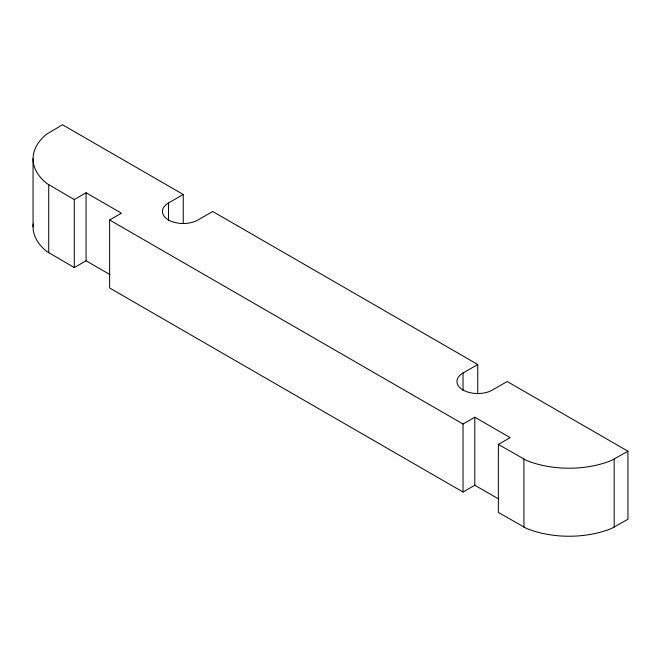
<?xml version="1.0" encoding="UTF-8"?>
<svg xmlns="http://www.w3.org/2000/svg" width="661" height="661" viewBox="0 0 661 661"><rect width="100%" height="100%" fill="white"/><g stroke="black" fill="none" stroke-linecap="round" stroke-linejoin="round"><path stroke-width="0.99" d="M183.246 223.327L183.246 194.474L62.498 124.764L46.675 134.133A73.627 42.511 0 0 0 46.675 183.403L74.28 199.572L86.062 192.772L121.401 213.181L109.619 219.981L109.619 287.989L463.031 492.032L474.805 485.232L498.658 498.997M168.522 220.493L168.522 202.977L183.246 194.474M33.215 223.972A73.627 42.511 0 0 0 46.675 251.42L74.28 267.589L86.062 260.789L109.916 274.563M463.031 390.527L463.031 373.011L477.754 364.508L477.754 393.361M109.619 219.981L463.031 424.015L474.805 417.215L510.152 437.615L498.369 444.423L498.369 512.432L526.379 528.37A73.627 42.511 0 0 0 611.722 528.37L627.95 519.232L627.95 451.223L507.202 381.513L492.478 390.007A20.822 12.022 0 0 1 463.031 390.007A20.822 12.022 0 0 1 463.031 373.011M498.369 444.423L526.379 460.353A73.627 42.511 0 0 0 611.722 460.353L627.95 451.223M477.754 364.508L212.702 211.479L197.97 219.981A20.822 12.022 0 0 1 168.522 219.981A20.822 12.022 0 0 1 168.522 202.977M614.168 459.18L614.168 527.189M523.925 459.18L523.925 527.189M474.805 417.215L474.805 485.232M463.031 424.015L463.031 492.032M86.062 192.772L86.062 260.789M74.28 199.572L74.28 267.589M48.724 184.824L48.724 252.833M33.05 158.772L33.05 226.781"/></g></svg>
